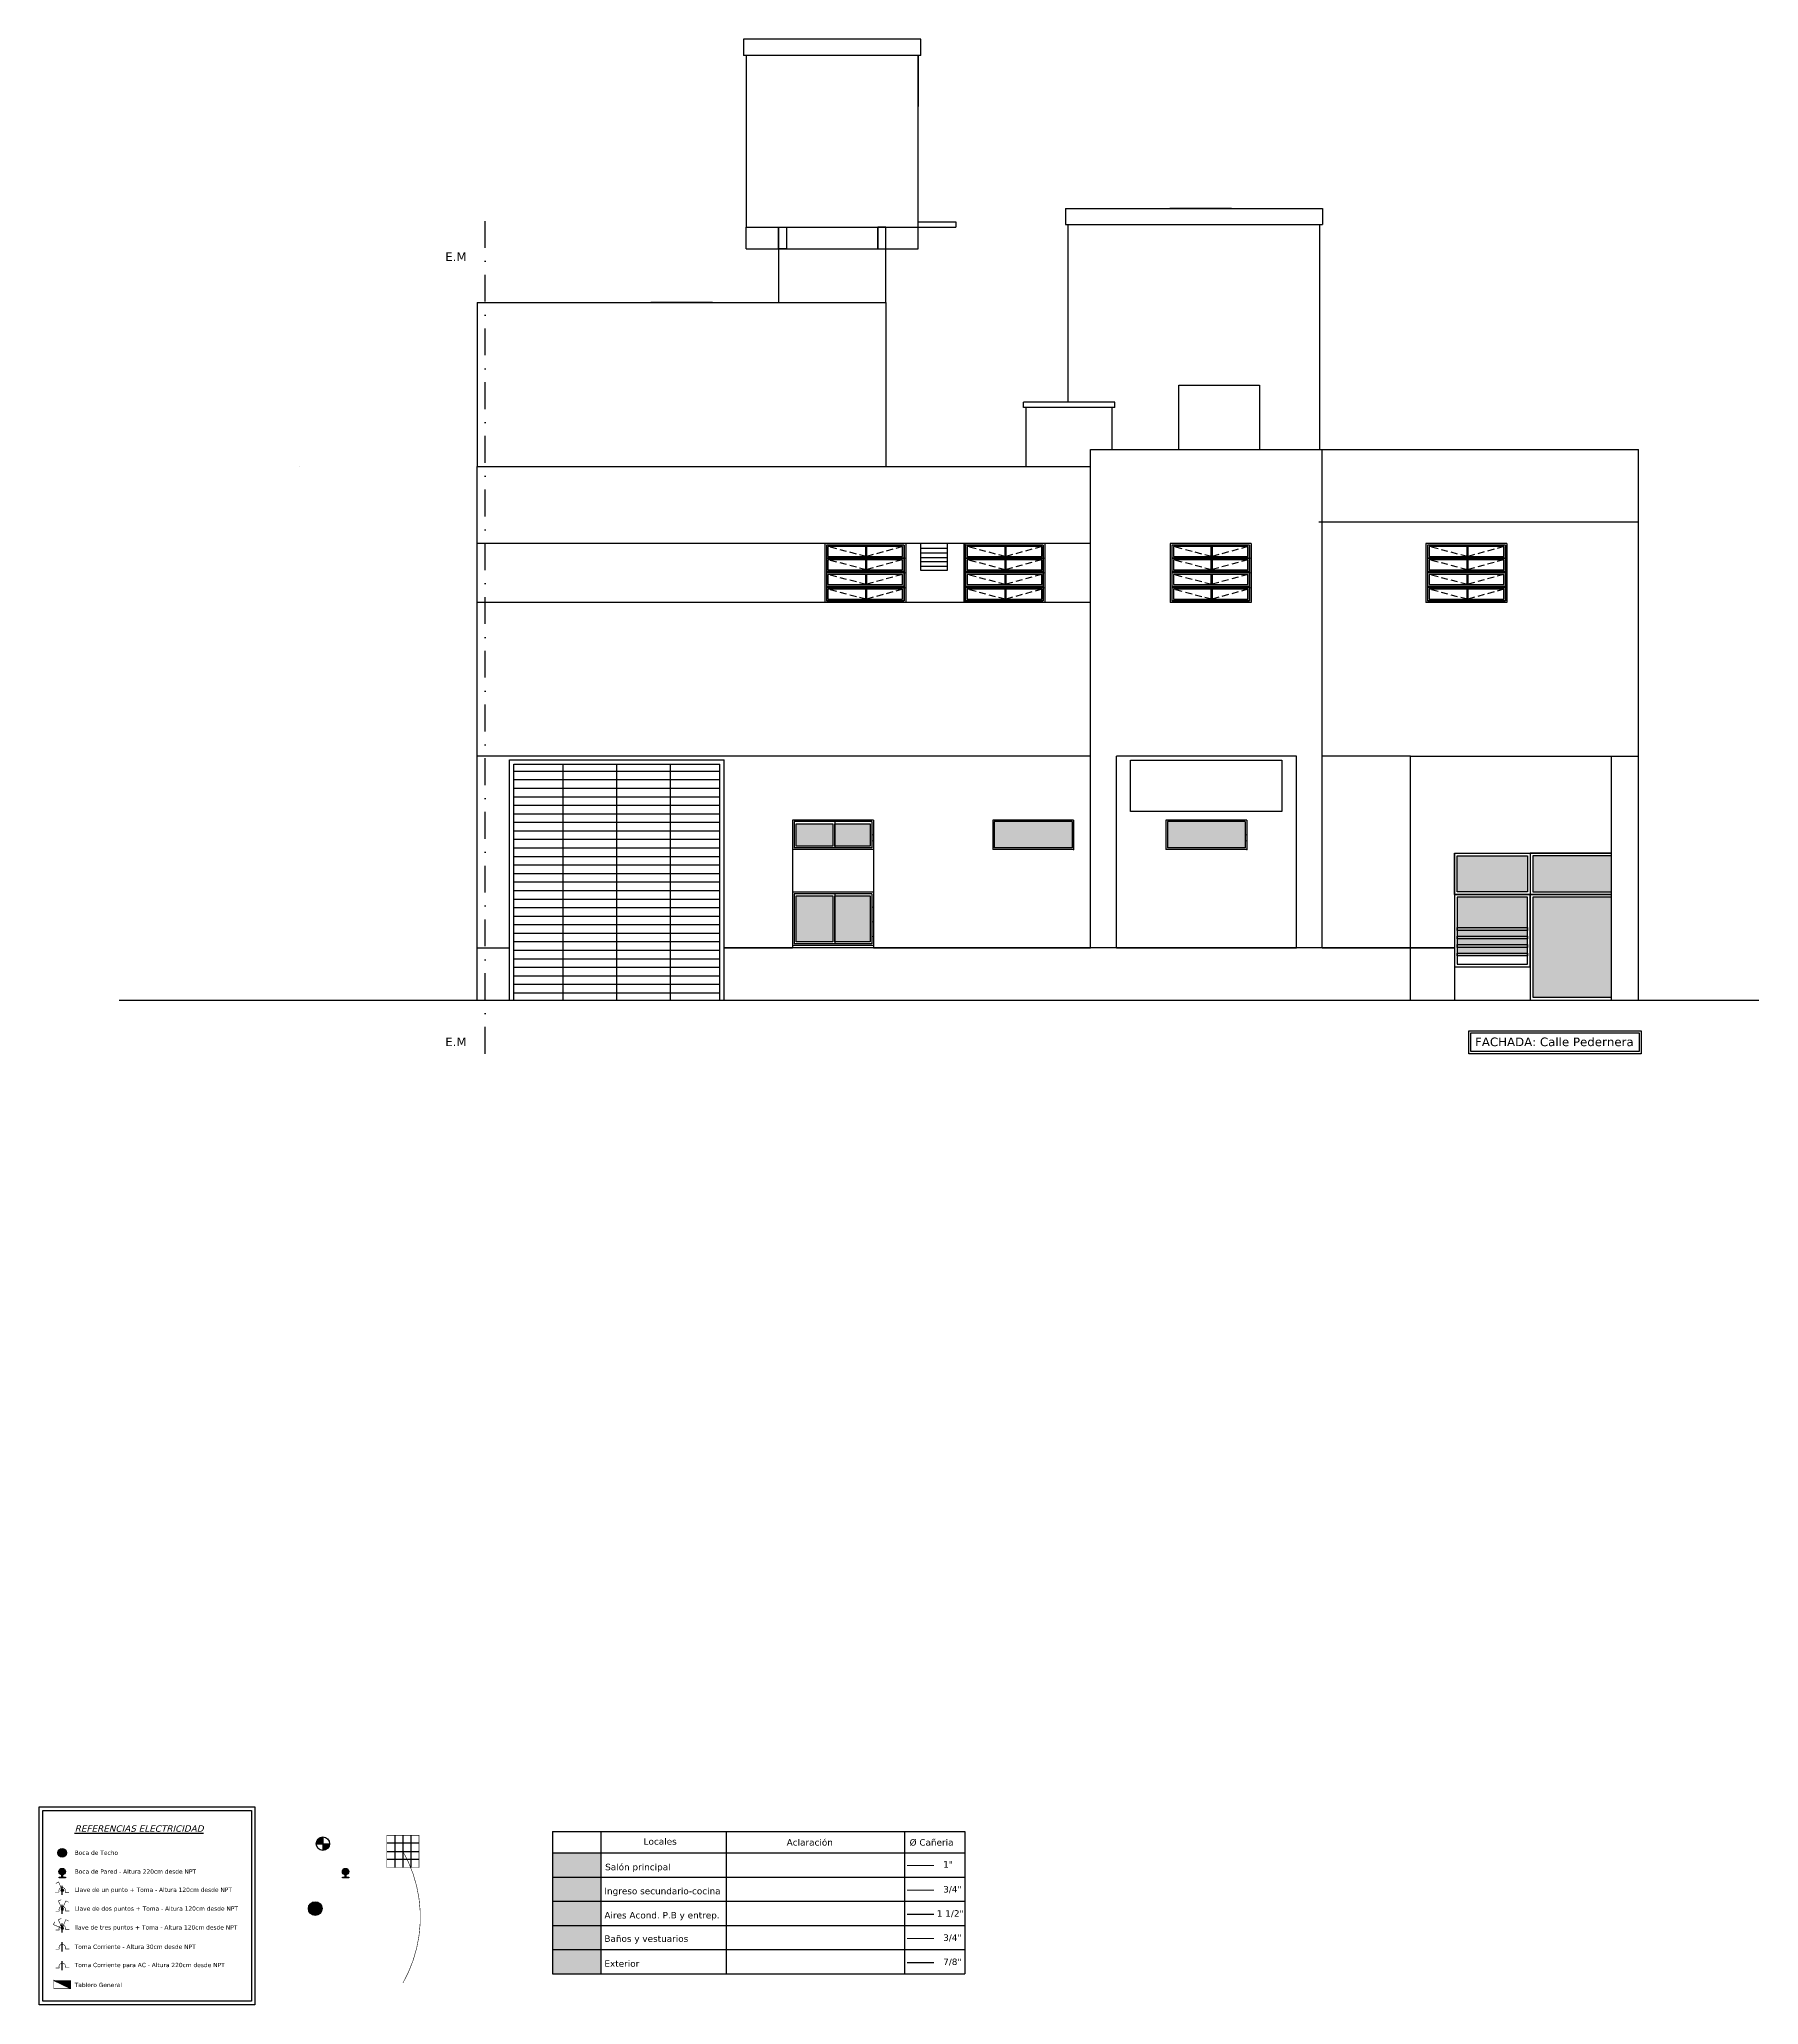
# Model space of a CAD drawing. Header units: millimetres. Extents: x 58411 to 366943, y -302717 to -95300.
# Drawn here: x 280351 to 312362, y -302717 to -266131 of the extents above; entities that cross this region are included whole.
import ezdxf

# ---------------------------------------------------------------- set-up
doc = ezdxf.new("R2010")
doc.units = ezdxf.units.MM
doc.header["$LTSCALE"] = 1000
doc.linetypes.add('DASHDOT', pattern=[1, 0.5, -0.25, 0, -0.25])
doc.linetypes.add('HIDDEN', pattern=[0.375, 0.25, -0.125])
for name, color, linetype in [('A-ABER', 7, 'Continuous'), ('a-Columnas', 12, 'Continuous'), ('A-Cotas 50 Elec', 12, 'Continuous'), ('A-electrc. circ.3', 14, 'Continuous'), ('A-electric. circ.1', 214, 'Continuous'), ('A-electric. circ.4', 236, 'Continuous'), ('A-electric. circ.5', 230, 'Continuous'), ('A-Electricidad', 1, 'Continuous'), ('A-MURHATCH NUEVOS', 24, 'Continuous'), ('A-Muros', 3, 'Continuous'), ('A-Murvis', 1, 'Continuous'), ('A-vista', 1, 'Continuous'), ('I-Electricidad', 2, 'Continuous'), ('I-Electricidad Nave', 2, 'Continuous'), ('TXT-100', 191, 'Continuous'), ('TXT-ABER 100', 1, 'Continuous'), ('TXT-LOCAL 100', 191, 'Continuous')]:
    doc.layers.add(name, color=color, linetype=linetype)
doc.styles.add('A-100', font='verdana.ttf', dxfattribs={"height": 175})
doc.styles.add('A-Verdana', font='verdana.ttf')
doc.linetypes.add('FENCELINE1', pattern='A,6.35,-2.54,[133,ltypeshp.shx,S=2.54,R=0,X=-2.54,Y=0],-2.54,25.4', length=36.83)
picture_1 = doc.add_image_def('image1.jpg', size_in_pixel=(697, 236))

# ---------------------------------------------------------------- blocks, each defined once
blk = doc.blocks.new('boca-techo')
at = {"ltscale": 1000}
blk.add_hatch(color=256, dxfattribs=at).paths.add_polyline_path([(589245, 509576, 1), (589406, 509576, 1)])
at = {"color": 7}
blk.add_circle((589326, 509576), 80.4, dxfattribs=at)
blk = doc.blocks.new('boca-pared')
at = {"ltscale": 1000}
blk.add_hatch(color=256, dxfattribs=at).paths.add_polyline_path([(582739, 511189, 1), (582619, 511189, 1)])
blk.add_hatch(color=256).paths.add_polyline_path([(582739, 511083), (582685, 511083), (582685, 511129), (582673, 511129), (582673, 511083), (582619, 511083), (582619, 511074), (582739, 511074)])
at = {"color": 7}
blk.add_lwpolyline([(582685, 511083), (582739, 511083), (582739, 511074), (582619, 511074), (582619, 511083), (582673, 511083), (582673, 511129), (582685, 511129), (582685, 511083)], dxfattribs=at)
blk.add_circle((582679, 511189), 60.3, dxfattribs=at)
blk = doc.blocks.new('Toma + llave simple')
h = blk.add_hatch(color=256)
edge = h.paths.add_edge_path()
edge.add_arc((77, 0), 21.1, 0, 360)
at = {"ltscale": 1000}
blk.add_line((-8, 0), (161, 0), dxfattribs=at)
at = {"const_width": 10}
blk.add_lwpolyline([(41, -124), (41, -54, 1.555367), (44, 58), (44, 132)], format="xyb", dxfattribs=at)
blk.add_lwpolyline([(71, -3), (232, 67), (206, 119)], dxfattribs=at)
blk.add_circle((77, 0), 21.1)
blk = doc.blocks.new('Toma + llave doble')
h = blk.add_hatch(color=256)
edge = h.paths.add_edge_path()
edge.add_arc((77, 0), 21.1, 0, 360)
at = {"ltscale": 1000}
blk.add_line((-8, 0), (161, 0), dxfattribs=at)
at = {"const_width": 10}
blk.add_lwpolyline([(41, -124), (41, -54, 1.555367), (44, 58), (44, 132)], format="xyb", dxfattribs=at)
for points in [[(77, 0), (232, 67), (206, 119)], [(77, 0), (232, -73), (252, -19)]]:
    blk.add_lwpolyline(points, dxfattribs=at)
blk.add_circle((77, 0), 21.1)
blk = doc.blocks.new('Toma + llave triple')
h = blk.add_hatch(color=256)
edge = h.paths.add_edge_path()
edge.add_arc((77, 0), 21.1, 0, 360)
at = {"ltscale": 1000}
blk.add_line((-8, 0), (161, 0), dxfattribs=at)
at = {"const_width": 10}
blk.add_lwpolyline([(41, -124), (41, -54, 1.555367), (44, 58), (44, 132)], format="xyb", dxfattribs=at)
for points in [[(71, -3), (232, 67), (206, 119)], [(71, -3), (232, -73), (252, -19)], [(71, -3), (140, -165), (192, -139)]]:
    blk.add_lwpolyline(points, dxfattribs=at)
blk.add_circle((77, 0), 21.1)
blk = doc.blocks.new('toma')
at = {"ltscale": 1000}
blk.add_line((0, 0), (169, 0), dxfattribs=at)
at = {"const_width": 10}
blk.add_lwpolyline([(41, -124), (41, -54, 1.555367), (44, 58), (44, 132)], format="xyb", dxfattribs=at)
blk = doc.blocks.new('Atr. ilum')
at = {"color": 28}
for p, q in [((-320814, 16177), (-321414, 16177)), ((-321264, 16327), (-321264, 15727)), ((-321114, 16327), (-321114, 15727)), ((-320964, 16327), (-320964, 15727)), ((-321414, 16027), (-320814, 16027)), ((-320814, 15877), (-321414, 15877))]:
    blk.add_line(p, q, dxfattribs=at)
at = {"const_width": 10}
blk.add_lwpolyline([(-321414, 15727), (-320814, 15727), (-320814, 16327), (-321414, 16327)], close=True, dxfattribs=at)
blk = doc.blocks.new('equipo 400')
at = {"linetype": 'ByBlock'}
h = blk.add_hatch(color=200, dxfattribs=at)
h.paths.add_polyline_path([(592713, 500137), (593213, 500137), (593213, 500637, 0.4142136)])
h.paths.add_polyline_path([(593213, 500137), (593213, 499637, 0.4142136), (593713, 500137)])
for points in [[(593213, 500637), (593213, 499637)], [(592713, 500137), (593713, 500137)]]:
    blk.add_lwpolyline(points, dxfattribs=at)
blk.add_circle((593213, 500137), 500, dxfattribs=at)

msp = doc.modelspace()

# ---------------------------------------------------------------- hatches: boundary and pattern name
at = {"layer": 'A-ABER', "ltscale": 1000}
h = msp.add_hatch(color=253, dxfattribs=at)
h.set_gradient(color1=(186, 227, 225), tint=0.79, name='SPHERICAL')
h.paths.add_polyline_path([(294440.274, -281149.627), (295127.082, -281149.627), (295127.082, -280732.794), (294440.274, -280732.794)])
h.paths.add_polyline_path([(295160.994, -281149.627), (295816.481, -281149.627), (295816.481, -280732.794), (295160.994, -280732.794)])
h = msp.add_hatch(color=253, dxfattribs=at)
h.set_gradient(color1=(186, 227, 225), tint=0.79, name='SPHERICAL')
h.paths.add_polyline_path([(299577.495, -280694.595), (298130.176, -280694.595), (298130.176, -281184.595), (299577.495, -281184.595)])
h = msp.add_hatch(color=253, dxfattribs=at)
h.set_gradient(color1=(186, 227, 225), tint=0.79, name='SPHERICAL')
h.paths.add_polyline_path([(302802.066, -280694.595), (301354.746, -280694.595), (301354.746, -281184.595), (302802.066, -281184.595)])
h = msp.add_hatch(color=253, dxfattribs=at)
h.set_gradient(color1=(186, 227, 225), tint=0.79, name='SPHERICAL')
h.paths.add_polyline_path([(306745.684, -281329.95), (306745.684, -281999.95), (308055.684, -281999.95), (308055.684, -281329.95)])
h = msp.add_hatch(color=253, dxfattribs=at)
h.set_gradient(color1=(186, 227, 225), tint=0.79, name='SPHERICAL')
h.paths.add_polyline_path([(309622.325, -281999.95), (309622.325, -281329.95), (308155.684, -281329.95), (308155.684, -281999.95)])
h = msp.add_hatch(color=253, dxfattribs=at)
h.set_gradient(color1=(186, 227, 225), tint=0.79, name='SPHERICAL')
h.paths.add_polyline_path([(294440.274, -282934.627), (295127.082, -282934.627), (295127.082, -282077.794), (294440.274, -282077.794)])
h.paths.add_polyline_path([(295160.994, -282934.627), (295816.481, -282934.627), (295816.481, -282077.794), (295160.994, -282077.794)])
h = msp.add_hatch(color=253, dxfattribs=at)
h.set_gradient(color1=(186, 227, 225), tint=0.79, name='SPHERICAL')
h.paths.add_polyline_path([(308055.684, -282099.95), (306745.684, -282099.95), (306745.684, -283139.957), (308055.684, -283139.957)])
h = msp.add_hatch(color=253, dxfattribs=at)
h.set_gradient(color1=(186, 227, 225), tint=0.79, name='SPHERICAL')
h.paths.add_polyline_path([(306745.684, -282099.95), (306745.684, -282667.472), (308055.684, -282667.472), (308055.684, -282099.95)])
h = msp.add_hatch(color=253, dxfattribs=at)
h.set_gradient(color1=(186, 227, 225), tint=0.79, name='SPHERICAL')
h.paths.add_polyline_path([(308155.684, -283964.595), (309622.325, -283964.595), (309622.325, -282099.95), (308155.684, -282099.95)])
h = msp.add_hatch(color=253, dxfattribs=at)
h.set_gradient(color1=(186, 227, 225), tint=0.79, name='SPHERICAL')
h.paths.add_polyline_path([(306745.684, -282719.971), (306745.684, -282824.967), (308055.684, -282824.967), (308055.684, -282719.971)])
h = msp.add_hatch(color=253, dxfattribs=at)
h.set_gradient(color1=(186, 227, 225), tint=0.79, name='SPHERICAL')
h.paths.add_polyline_path([(306745.684, -282877.466), (306745.684, -282982.462), (308055.684, -282982.462), (308055.684, -282877.466)])
h = msp.add_hatch(color=253, dxfattribs=at)
h.set_gradient(color1=(186, 227, 225), tint=0.79, name='SPHERICAL')
h.paths.add_polyline_path([(308055.684, -283139.957), (308055.684, -283034.96), (306745.684, -283034.96), (306745.684, -283139.957)])
at = {"layer": 'a-Columnas', "ltscale": 500}
h = msp.add_hatch(color=256, dxfattribs=at)
h.set_gradient(color1=(204, 51, 0), color2=(204, 51, 0), one_color=1, tint=0.4)
h.paths.add_polyline_path([(306745.684, -282667.472), (308055.684, -282667.472), (308055.684, -282719.971), (306745.684, -282719.971)])
h = msp.add_hatch(color=256, dxfattribs=at)
h.set_gradient(color1=(204, 51, 0), color2=(204, 51, 0), one_color=1, tint=0.4)
h.paths.add_polyline_path([(306745.684, -282824.967), (308055.684, -282824.967), (308055.684, -282877.466), (306745.684, -282877.466)])
h = msp.add_hatch(color=256, dxfattribs=at)
h.set_gradient(color1=(204, 51, 0), color2=(204, 51, 0), one_color=1, tint=0.4)
h.paths.add_polyline_path([(306745.684, -282982.462), (308055.684, -282982.462), (308055.684, -283034.96), (306745.684, -283034.96)])
h = msp.add_hatch(color=256, dxfattribs=at)
h.set_gradient(color1=(204, 51, 0), color2=(204, 51, 0), one_color=1, tint=0.4)
h.paths.add_polyline_path([(306745.684, -283139.957), (308055.684, -283139.957), (308055.684, -283192.455), (306745.684, -283192.455)])
at = {"layer": 'A-electrc. circ.3'}
msp.add_hatch(color=256, dxfattribs=at).paths.add_polyline_path([(289906.902, -299891.783), (289906.909, -300341.783), (290806.909, -300341.768), (290806.902, -299891.768)])
at = {"layer": 'A-electric. circ.1'}
msp.add_hatch(color=256, dxfattribs=at).paths.add_polyline_path([(290806.917, -300791.768), (290806.909, -300341.768), (289906.909, -300341.783), (289906.917, -300791.783)])
at = {"layer": 'A-electric. circ.4'}
msp.add_hatch(color=256, dxfattribs=at).paths.add_polyline_path([(290806.932, -301691.768), (290806.924, -301241.768), (289906.924, -301241.783), (289906.932, -301691.783)])
at = {"layer": 'A-electric. circ.5'}
for color, points in [(256, [(290806.924, -301241.768), (290806.917, -300791.768), (289906.917, -300791.783), (289906.924, -301241.783)]), (32, [(290806.939, -302141.768), (290806.932, -301691.768), (289906.932, -301691.783), (289906.939, -302141.783)])]:
    msp.add_hatch(color=color, dxfattribs=at).paths.add_polyline_path(points)
at = {"layer": 'A-Electricidad'}
for points in [[(286113.558, -300346.382), (286058.919, -300346.382), (286058.919, -300300.2), (286047.662, -300300.2), (286047.662, -300346.382), (285992.826, -300346.382), (285992.826, -300354.741), (286113.558, -300354.741)], [(286113.578, -300239.912, 1), (285993.003, -300239.912, 1)], [(285614.881, -300928.156, 1), (285359.612, -300928.156, 1)]]:
    msp.add_hatch(color=133, dxfattribs=at).paths.add_polyline_path(points)
at = {"layer": 'A-MURHATCH NUEVOS', "linetype": 'Continuous', "ltscale": 0.5}
h = msp.add_hatch(dxfattribs=at)
h.set_pattern_fill('LINE', color=24, scale=50)
h.set_pattern_definition([(0, (383.62, -10513.57), (0, 158.75), [])])
h.paths.add_polyline_path([(290103.288, -279624.595), (289183.288, -279624.595), (289183.288, -284014.595), (290103.288, -284014.595)])
h.paths.add_polyline_path([(291103.288, -279624.595), (290103.288, -279624.595), (290103.288, -284014.595), (291103.288, -284014.595)])
h.paths.add_polyline_path([(292103.288, -279624.595), (291103.288, -279624.595), (291103.288, -284014.595), (292103.288, -284014.595)])
h.paths.add_polyline_path([(293023.288, -279624.595), (292103.288, -279624.595), (292103.288, -284014.595), (293023.288, -284014.595)])
at = {"layer": 'I-Electricidad'}
msp.add_hatch(color=256, dxfattribs=at).paths.add_polyline_path([(280934.287, -302267.591), (280621.787, -302267.591), (280934.287, -302417.591)])

# ---------------------------------------------------------------- linework, layer by layer
at = {"linetype": 'DASHDOT'}
msp.add_line((288653.288, -285014.595), (288653.288, -269314.595), dxfattribs=at)
at = {"ltscale": 500}
for p, q in [((298130.176, -280694.595), (298130.176, -281184.595)), ((299577.495, -280694.595), (298130.176, -280694.595)), ((299577.495, -280694.595), (299577.495, -281184.595)), ((301354.746, -280694.595), (301354.746, -281184.595)), ((302802.066, -280694.595), (301354.746, -280694.595)), ((302802.066, -280694.595), (302802.066, -281184.595)), ((299577.495, -281184.595), (298130.176, -281184.595)), ((302802.066, -281184.595), (301354.746, -281184.595))]:
    msp.add_line(p, q, dxfattribs=at)
for points in [[(294440.274, -280732.794), (295127.082, -280732.794), (295127.082, -281149.627), (294440.274, -281149.627)], [(295160.994, -280732.794), (295816.481, -280732.794), (295816.481, -281149.627), (295160.994, -281149.627)], [(308055.684, -281999.95), (306745.684, -281999.95), (306745.684, -281329.95), (308055.684, -281329.95)], [(294440.274, -282077.794), (295127.082, -282077.794), (295127.082, -282934.627), (294440.274, -282934.627)], [(295160.994, -282077.794), (295816.481, -282077.794), (295816.481, -282934.627), (295160.994, -282934.627)], [(308055.684, -282099.95), (306745.684, -282099.95), (306745.684, -283349.95), (308055.684, -283349.95)]]:
    msp.add_lwpolyline(points, close=True, dxfattribs=at)
for points in [[(309622.325, -281329.95), (308155.684, -281329.95), (308155.684, -281999.95), (309622.325, -281999.95)], [(309622.325, -282099.95), (308155.684, -282099.95), (308155.684, -283964.595), (309622.325, -283964.595)]]:
    msp.add_lwpolyline(points, dxfattribs=at)
at = {"layer": 'a-Columnas', "ltscale": 500}
for points in [[(305879.684, -279475.718), (304233.451, -279475.718)], [(295843.288, -280664.595), (294376.297, -280664.595)], [(299567.167, -280664.595), (298100.176, -280664.595)], [(302791.737, -280664.595), (301324.746, -280664.595)], [(295843.288, -282009.595), (294376.297, -282009.595)], [(306695.684, -283044.595), (293103.288, -283044.595)]]:
    msp.add_lwpolyline(points, dxfattribs=at)
for points in [[(306745.684, -282667.472), (308055.684, -282667.472), (308055.684, -282719.971), (306745.684, -282719.971)], [(306745.684, -282824.967), (308055.684, -282824.967), (308055.684, -282877.466), (306745.684, -282877.466)], [(306745.684, -282982.462), (308055.684, -282982.462), (308055.684, -283034.96), (306745.684, -283034.96)], [(306745.684, -283139.957), (308055.684, -283139.957), (308055.684, -283192.455), (306745.684, -283192.455)]]:
    msp.add_lwpolyline(points, close=True, dxfattribs=at)
at = {"layer": 'A-electrc. circ.3', "const_width": 20}
msp.add_lwpolyline([(296508.061, -300126.174), (297010.155, -300126.166)], dxfattribs=at)
at = {"layer": 'A-electric. circ.1', "const_width": 20}
msp.add_lwpolyline([(296508.068, -300585.623), (297010.163, -300585.615)], dxfattribs=at)
at = {"layer": 'A-electric. circ.4', "const_width": 20}
msp.add_lwpolyline([(296508.084, -301485.623), (297010.178, -301485.615)], dxfattribs=at)
at = {"layer": 'A-electric. circ.5', "const_width": 20}
msp.add_lwpolyline([(296508.076, -301035.623), (297010.17, -301035.615)], dxfattribs=at)
at = {"layer": 'A-electric. circ.5', "color": 32, "const_width": 30}
msp.add_lwpolyline([(296508.091, -301935.623), (297010.185, -301935.615)], dxfattribs=at)
at = {"layer": 'A-Electricidad', "color": 2}
for p, q in [((289906.895, -299491.783), (297581.182, -299491.654)), ((289906.895, -299491.783), (289906.939, -302141.783)), ((290806.895, -299491.768), (290806.939, -302141.768)), ((293137.671, -299491.729), (293137.715, -302141.729)), ((296458.257, -299491.673), (296458.301, -302141.673)), ((297581.182, -299491.654), (297581.226, -302141.654)), ((289906.902, -299891.783), (297581.189, -299891.654)), ((289906.909, -300341.783), (297581.196, -300341.654)), ((289906.917, -300791.783), (297581.204, -300791.654)), ((289906.924, -301241.783), (297581.211, -301241.654)), ((289906.932, -301691.783), (297581.219, -301691.654)), ((289906.939, -302141.783), (297581.226, -302141.654))]:
    msp.add_line(p, q, dxfattribs=at)
at = {"layer": 'A-Electricidad'}
msp.add_lwpolyline([(286058.919, -300346.382), (286113.558, -300346.382), (286113.558, -300354.741), (285992.826, -300354.741), (285992.826, -300346.382), (286047.662, -300346.382), (286047.662, -300300.2), (286058.919, -300300.2), (286058.919, -300346.382)], dxfattribs=at)
for centre, radius in [((286053.291, -300239.912), 60.288), ((285487.246, -300928.156), 127.634)]:
    msp.add_circle(centre, radius, dxfattribs=at)
at = {"layer": 'A-MURHATCH NUEVOS', "color": 24, "linetype": 'Continuous', "ltscale": 0.5}
for p, q in [((296763.288, -266130.735), (293463.288, -266130.735)), ((293463.288, -266130.735), (293463.288, -266430.735)), ((295686.209, -266130.735), (294540.367, -266130.735)), ((296763.288, -266430.735), (296763.288, -266130.735)), ((296763.288, -266430.735), (293463.288, -266430.735)), ((293513.288, -266430.735), (293513.288, -269630.735)), ((296713.288, -266430.735), (296713.288, -267380.735)), ((296713.288, -269430.735), (296713.288, -266430.735)), ((293513.288, -269630.735), (296713.288, -269630.735)), ((293513.288, -270030.735), (293513.288, -269630.735)), ((294113.288, -269630.735), (294113.288, -271030.735)), ((294263.288, -269630.735), (294263.288, -270030.735)), ((295963.288, -270030.735), (295963.288, -269630.735)), ((296113.288, -271030.735), (296113.288, -269630.735)), ((296713.288, -269630.735), (296713.288, -269430.735)), ((296713.288, -269530.735), (297413.288, -269530.735)), ((296713.288, -269630.735), (297413.288, -269630.735)), ((296713.288, -270030.735), (296713.288, -269630.735)), ((297413.288, -269530.735), (297413.288, -269630.735)), ((299453.288, -269280.735), (304242.325, -269280.735)), ((299453.288, -269280.735), (299453.288, -269580.735)), ((299453.288, -269580.735), (304242.325, -269580.735)), ((299503.288, -272883.673), (299503.288, -269580.735)), ((302544.762, -269280.735), (301398.92, -269280.735)), ((304192.325, -273764.595), (304192.325, -269580.735)), ((304242.325, -269280.735), (304242.325, -269580.735)), ((293513.288, -270030.735), (296713.288, -270030.735)), ((288503.288, -271030.735), (296113.288, -271030.735)), ((288503.288, -271030.735), (288503.288, -274080.735)), ((292881.209, -271030.735), (291735.367, -271030.735)), ((296113.288, -271030.735), (296113.288, -274080.735))]:
    msp.add_line(p, q, dxfattribs=at)
at = {"layer": 'A-MURHATCH NUEVOS', "color": 24, "linetype": 'HIDDEN', "ltscale": 0.5}
for p, q in [((295743.468, -275759.595), (295033.649, -275574.595)), ((295743.468, -276004.595), (295033.649, -275819.595)), ((296420.968, -275574.595), (295743.468, -275759.595)), ((296420.968, -275819.595), (295743.468, -276004.595)), ((298335.788, -275759.595), (297625.968, -275574.595)), ((298335.788, -276004.595), (297625.968, -275819.595)), ((299013.288, -275574.595), (298335.788, -275759.595)), ((299013.288, -275819.595), (298335.788, -276004.595)), ((302174.187, -275759.595), (301464.367, -275574.595)), ((302174.187, -276004.595), (301464.367, -275819.595)), ((302851.687, -275574.595), (302174.187, -275759.595)), ((302851.687, -275819.595), (302174.187, -276004.595)), ((306937.567, -275759.595), (306227.747, -275574.595)), ((306937.567, -276004.595), (306227.747, -275819.595)), ((307615.067, -275574.595), (306937.567, -275759.595)), ((307615.067, -275819.595), (306937.567, -276004.595)), ((295743.468, -276279.595), (295033.649, -276094.595)), ((296420.968, -276094.595), (295743.468, -276279.595)), ((298335.788, -276279.595), (297625.968, -276094.595)), ((299013.288, -276094.595), (298335.788, -276279.595)), ((302174.187, -276279.595), (301464.367, -276094.595)), ((302851.687, -276094.595), (302174.187, -276279.595)), ((306937.567, -276279.595), (306227.747, -276094.595)), ((307615.067, -276094.595), (306937.567, -276279.595)), ((295743.468, -276554.595), (295033.649, -276369.595)), ((296420.968, -276369.595), (295743.468, -276554.595)), ((298335.788, -276554.595), (297625.968, -276369.595)), ((299013.288, -276369.595), (298335.788, -276554.595)), ((302174.187, -276554.595), (301464.367, -276369.595)), ((302851.687, -276369.595), (302174.187, -276554.595)), ((306937.567, -276554.595), (306227.747, -276369.595)), ((307615.067, -276369.595), (306937.567, -276554.595))]:
    msp.add_line(p, q, dxfattribs=at)
at = {"layer": 'A-MURHATCH NUEVOS', "color": 24, "linetype": 'Continuous', "ltscale": 0.5}
for points in [[(294113.288, -269630.735), (294263.288, -269630.735), (294263.288, -270030.735), (294113.288, -270030.735)], [(295963.288, -270030.735), (296113.288, -270030.735), (296113.288, -269630.735), (295963.288, -269630.735)]]:
    msp.add_lwpolyline(points, close=True, dxfattribs=at)
for points in [[(296757.67, -275601.419), (297257.67, -275601.419)], [(296757.67, -275688.242), (297257.67, -275688.242)], [(296757.67, -275775.066), (297257.67, -275775.066)], [(296757.67, -275851.419), (297257.67, -275851.419)], [(296757.67, -275938.242), (297257.67, -275938.242)]]:
    msp.add_lwpolyline(points, dxfattribs=at)
at = {"layer": 'A-Muros'}
for p, q in [((299922.814, -273764.595), (310122.325, -273764.595)), ((310122.325, -279475.718), (310122.325, -273764.595)), ((288503.288, -284014.595), (288503.288, -274080.735)), ((305879.684, -284014.595), (305879.684, -279475.718)), ((281838.21, -284014.595), (312361.717, -284014.595))]:
    msp.add_line(p, q, dxfattribs=at)
for points in [[(299922.814, -274080.735), (299922.814, -273764.595)], [(288503.288, -274080.735), (299922.814, -274080.735)], [(305879.684, -279475.718), (310122.325, -279475.718)], [(309622.325, -284014.595), (309622.325, -279475.718)], [(310122.325, -284014.595), (310122.325, -279475.718)]]:
    msp.add_lwpolyline(points, dxfattribs=at)
msp.add_lwpolyline([(285193.064, -274080.735), (285193.064, -274080.735)], close=True, dxfattribs=at)
at = {"layer": 'A-Murvis'}
for p, q in [((304233.451, -283044.595), (304233.451, -273764.595)), ((299922.814, -283044.595), (299922.814, -274080.735)), ((294973.649, -275514.595), (294973.649, -276614.595)), ((296480.968, -275514.595), (294973.649, -275514.595)), ((294973.649, -275514.595), (294973.649, -276614.595)), ((296480.968, -275514.595), (294973.649, -275514.595)), ((294973.649, -275514.595), (294973.649, -276614.595)), ((296480.968, -275514.595), (294973.649, -275514.595)), ((294973.649, -275514.595), (294973.649, -276614.595)), ((296480.968, -275514.595), (294973.649, -275514.595)), ((294973.649, -275514.595), (294973.649, -276614.595)), ((296480.968, -275514.595), (294973.649, -275514.595)), ((294973.649, -275514.595), (294973.649, -276614.595)), ((296480.968, -275514.595), (294973.649, -275514.595)), ((294973.649, -275514.595), (294973.649, -276614.595)), ((296480.968, -275514.595), (294973.649, -275514.595)), ((294973.649, -275514.595), (294973.649, -276614.595)), ((296480.968, -275514.595), (294973.649, -275514.595)), ((296480.968, -275514.595), (296480.968, -276614.595)), ((296480.968, -275514.595), (296480.968, -276614.595)), ((296480.968, -275514.595), (296480.968, -276614.595)), ((296480.968, -275514.595), (296480.968, -276614.595)), ((296480.968, -275514.595), (296480.968, -276614.595)), ((296480.968, -275514.595), (296480.968, -276614.595)), ((296480.968, -275514.595), (296480.968, -276614.595)), ((296480.968, -275514.595), (296480.968, -276614.595)), ((297565.968, -275514.595), (297565.968, -276614.595)), ((299073.288, -275514.595), (297565.968, -275514.595)), ((297565.968, -275514.595), (297565.968, -276614.595)), ((299073.288, -275514.595), (297565.968, -275514.595)), ((297565.968, -275514.595), (297565.968, -276614.595)), ((299073.288, -275514.595), (297565.968, -275514.595)), ((297565.968, -275514.595), (297565.968, -276614.595)), ((299073.288, -275514.595), (297565.968, -275514.595)), ((297565.968, -275514.595), (297565.968, -276614.595)), ((299073.288, -275514.595), (297565.968, -275514.595)), ((297565.968, -275514.595), (297565.968, -276614.595)), ((299073.288, -275514.595), (297565.968, -275514.595)), ((297580.968, -275514.595), (297580.968, -276614.595)), ((299073.288, -275514.595), (297580.968, -275514.595)), ((297580.968, -275514.595), (297580.968, -276614.595)), ((299073.288, -275514.595), (297580.968, -275514.595)), ((299073.288, -275514.595), (299073.288, -276614.595)), ((299073.288, -275514.595), (299073.288, -276614.595)), ((299073.288, -275514.595), (299073.288, -276614.595)), ((299073.288, -275514.595), (299073.288, -276614.595)), ((299073.288, -275514.595), (299073.288, -276614.595)), ((299073.288, -275514.595), (299073.288, -276614.595)), ((299073.288, -275514.595), (299073.288, -276614.595)), ((299073.288, -275514.595), (299073.288, -276614.595)), ((301404.367, -275514.595), (301404.367, -276614.595)), ((302911.687, -275514.595), (301404.367, -275514.595)), ((301404.367, -275514.595), (301404.367, -276614.595)), ((302911.687, -275514.595), (301404.367, -275514.595)), ((301404.367, -275514.595), (301404.367, -276614.595)), ((302911.687, -275514.595), (301404.367, -275514.595)), ((301404.367, -275514.595), (301404.367, -276614.595)), ((302911.687, -275514.595), (301404.367, -275514.595)), ((301404.367, -275514.595), (301404.367, -276614.595)), ((302911.687, -275514.595), (301404.367, -275514.595)), ((301404.367, -275514.595), (301404.367, -276614.595)), ((302911.687, -275514.595), (301404.367, -275514.595)), ((301404.367, -275514.595), (301404.367, -276614.595)), ((302911.687, -275514.595), (301404.367, -275514.595)), ((301404.367, -275514.595), (301404.367, -276614.595)), ((302911.687, -275514.595), (301404.367, -275514.595)), ((302911.687, -275514.595), (302911.687, -276614.595)), ((302911.687, -275514.595), (302911.687, -276614.595)), ((302911.687, -275514.595), (302911.687, -276614.595)), ((302911.687, -275514.595), (302911.687, -276614.595)), ((302911.687, -275514.595), (302911.687, -276614.595)), ((302911.687, -275514.595), (302911.687, -276614.595)), ((302911.687, -275514.595), (302911.687, -276614.595)), ((302911.687, -275514.595), (302911.687, -276614.595)), ((306167.747, -275514.595), (306167.747, -276614.595)), ((307675.067, -275514.595), (306167.747, -275514.595)), ((306167.747, -275514.595), (306167.747, -276614.595)), ((307675.067, -275514.595), (306167.747, -275514.595)), ((306167.747, -275514.595), (306167.747, -276614.595)), ((307675.067, -275514.595), (306167.747, -275514.595)), ((306167.747, -275514.595), (306167.747, -276614.595)), ((307675.067, -275514.595), (306167.747, -275514.595)), ((306167.747, -275514.595), (306167.747, -276614.595)), ((307675.067, -275514.595), (306167.747, -275514.595)), ((306167.747, -275514.595), (306167.747, -276614.595)), ((307675.067, -275514.595), (306167.747, -275514.595)), ((307675.067, -275514.595), (307675.067, -276614.595)), ((307675.067, -275514.595), (307675.067, -276614.595)), ((307675.067, -275514.595), (307675.067, -276614.595)), ((307675.067, -275514.595), (307675.067, -276614.595)), ((307675.067, -275514.595), (307675.067, -276614.595)), ((307675.067, -275514.595), (307675.067, -276614.595)), ((296480.968, -276614.595), (294973.649, -276614.595)), ((296480.968, -276614.595), (294973.649, -276614.595)), ((296480.968, -276614.595), (294973.649, -276614.595)), ((296480.968, -276614.595), (294973.649, -276614.595)), ((296480.968, -276614.595), (294973.649, -276614.595)), ((296480.968, -276614.595), (294973.649, -276614.595)), ((296480.968, -276614.595), (294973.649, -276614.595)), ((296480.968, -276614.595), (294973.649, -276614.595)), ((299073.288, -276614.595), (297565.968, -276614.595)), ((299073.288, -276614.595), (297565.968, -276614.595)), ((299073.288, -276614.595), (297565.968, -276614.595)), ((299073.288, -276614.595), (297565.968, -276614.595)), ((299073.288, -276614.595), (297565.968, -276614.595)), ((299073.288, -276614.595), (297565.968, -276614.595)), ((299073.288, -276614.595), (297580.968, -276614.595)), ((299073.288, -276614.595), (297580.968, -276614.595)), ((302911.687, -276614.595), (301404.367, -276614.595)), ((302911.687, -276614.595), (301404.367, -276614.595)), ((302911.687, -276614.595), (301404.367, -276614.595)), ((302911.687, -276614.595), (301404.367, -276614.595)), ((302911.687, -276614.595), (301404.367, -276614.595)), ((302911.687, -276614.595), (301404.367, -276614.595)), ((302911.687, -276614.595), (301404.367, -276614.595)), ((302911.687, -276614.595), (301404.367, -276614.595)), ((307675.067, -276614.595), (306167.747, -276614.595)), ((307675.067, -276614.595), (306167.747, -276614.595)), ((307675.067, -276614.595), (306167.747, -276614.595)), ((307675.067, -276614.595), (306167.747, -276614.595)), ((307675.067, -276614.595), (306167.747, -276614.595)), ((307675.067, -276614.595), (306167.747, -276614.595)), ((300402.814, -283044.595), (300402.814, -279477.242)), ((303753.998, -283044.595), (303753.998, -279477.242)), ((294376.297, -280664.595), (294376.297, -281214.595)), ((295883.616, -280664.595), (294376.297, -280664.595)), ((294376.297, -280664.595), (294376.297, -281214.595)), ((295883.616, -280664.595), (294376.297, -280664.595)), ((294406.297, -280694.595), (294406.297, -281184.595)), ((295853.616, -280694.595), (294406.297, -280694.595)), ((295853.616, -280694.595), (295853.616, -281184.595)), ((295883.616, -280664.595), (295883.616, -281214.595)), ((295883.616, -280664.595), (295883.616, -281214.595)), ((298100.176, -280664.595), (298100.176, -281214.595)), ((299607.495, -280664.595), (298100.176, -280664.595)), ((298100.176, -280664.595), (298100.176, -281214.595)), ((299607.495, -280664.595), (298100.176, -280664.595)), ((299607.495, -280664.595), (299607.495, -281214.595)), ((299607.495, -280664.595), (299607.495, -281214.595)), ((301324.746, -280664.595), (301324.746, -281214.595)), ((302832.066, -280664.595), (301324.746, -280664.595)), ((301324.746, -280664.595), (301324.746, -281214.595)), ((302832.066, -280664.595), (301324.746, -280664.595)), ((302832.066, -280664.595), (302832.066, -281214.595)), ((302832.066, -280664.595), (302832.066, -281214.595)), ((295883.616, -281214.595), (294376.297, -281214.595)), ((295883.616, -281214.595), (294376.297, -281214.595)), ((295853.616, -281184.595), (294406.297, -281184.595)), ((299607.495, -281214.595), (298100.176, -281214.595)), ((299607.495, -281214.595), (298100.176, -281214.595)), ((302832.066, -281214.595), (301324.746, -281214.595)), ((302832.066, -281214.595), (301324.746, -281214.595)), ((306695.684, -281279.95), (309622.325, -281279.95)), ((306695.684, -281279.95), (306695.684, -284014.595)), ((294376.297, -282009.595), (294376.297, -282999.595)), ((295883.616, -282009.595), (294376.297, -282009.595)), ((294376.297, -282009.595), (294376.297, -282999.595)), ((295883.616, -282009.595), (294376.297, -282009.595)), ((294406.297, -282039.595), (294406.297, -282969.595)), ((295853.616, -282039.595), (294406.297, -282039.595)), ((295853.616, -282039.595), (295853.616, -282969.595)), ((295883.616, -282009.595), (295883.616, -282999.595)), ((295883.616, -282009.595), (295883.616, -282999.595)), ((306695.684, -282049.95), (309622.325, -282049.95)), ((288503.288, -283044.595), (289103.288, -283044.595)), ((293103.288, -283044.595), (294376.297, -283044.595)), ((295883.616, -282999.595), (294376.297, -282999.595)), ((295883.616, -282999.595), (294376.297, -282999.595)), ((295853.616, -282969.595), (294406.297, -282969.595)), ((295883.616, -283044.595), (299922.814, -283044.595)), ((300402.814, -283044.595), (303753.998, -283044.595)), ((304233.998, -283044.595), (305879.684, -283044.595)), ((306695.684, -283399.95), (308105.684, -283399.95)), ((306695.684, -284014.595), (309622.325, -284014.595)), ((308105.684, -284014.595), (308480.684, -284014.595))]:
    msp.add_line(p, q, dxfattribs=at)
at = {"layer": 'A-Murvis', "color": 0}
for p, q in [((295003.649, -275544.595), (295003.649, -276584.595)), ((296450.968, -275544.595), (295003.649, -275544.595)), ((296450.968, -275544.595), (296450.968, -276584.595)), ((297595.968, -275544.595), (297595.968, -276584.595)), ((299043.288, -275544.595), (297595.968, -275544.595)), ((299043.288, -275544.595), (299043.288, -276584.595)), ((301434.367, -275544.595), (301434.367, -276584.595)), ((302881.687, -275544.595), (301434.367, -275544.595)), ((302881.687, -275544.595), (302881.687, -276584.595)), ((306197.747, -275544.595), (306197.747, -276584.595)), ((307645.067, -275544.595), (306197.747, -275544.595)), ((307645.067, -275544.595), (307645.067, -276584.595)), ((296450.968, -276584.595), (295003.649, -276584.595)), ((299043.288, -276584.595), (297595.968, -276584.595)), ((302881.687, -276584.595), (301434.367, -276584.595)), ((307645.067, -276584.595), (306197.747, -276584.595))]:
    msp.add_line(p, q, dxfattribs=at)
at = {"layer": 'A-Murvis'}
for points in [[(304174.963, -275116.299), (310122.325, -275116.299)], [(299922.814, -275514.595), (288503.288, -275514.595)], [(296757.67, -275514.595), (296757.67, -276014.595), (297257.67, -276014.595), (297257.67, -275514.595), (296757.67, -275514.595)], [(299922.814, -276614.595), (288503.288, -276614.595)], [(299922.814, -279477.242), (288503.288, -279477.242)], [(303753.998, -279477.242), (300402.814, -279477.242)], [(289103.288, -284014.595), (289103.288, -279544.595), (293103.288, -279544.595)], [(289183.288, -284014.595), (289183.288, -279624.595), (293023.288, -279624.595)], [(290103.288, -284014.595), (290103.288, -279624.595), (290103.288, -279624.595)], [(291103.288, -284014.595), (291103.288, -279624.595)], [(292103.288, -284014.595), (292103.288, -279624.595)], [(293023.288, -284014.595), (293023.288, -279624.595)], [(293103.288, -284014.595), (293103.288, -279544.595)], [(295160.994, -280694.595), (295160.994, -281184.595)], [(294376.297, -281214.595), (294376.297, -283044.595)], [(295883.616, -281214.595), (295883.616, -283044.595)], [(295160.994, -282039.595), (295160.994, -282969.595)], [(305879.684, -283044.595), (306695.684, -283044.595)]]:
    msp.add_lwpolyline(points, dxfattribs=at)
at = {"layer": 'A-vista'}
for p, q in [((298673.288, -272983.673), (298673.288, -272883.673)), ((300373.288, -272883.673), (298673.288, -272883.673)), ((300373.288, -272983.673), (300373.288, -272883.673)), ((300373.288, -272983.673), (298673.288, -272983.673)), ((298723.288, -274080.735), (298723.288, -272983.673)), ((300323.288, -273764.595), (300323.288, -272983.673)), ((308105.684, -283399.95), (308105.684, -282049.95)), ((308105.684, -283399.95), (308105.684, -284014.595))]:
    msp.add_line(p, q, dxfattribs=at)
at = {"layer": 'A-vista', "color": 0}
for p, q in [((295733.468, -275574.595), (295733.468, -275759.595)), ((295733.468, -275819.595), (295733.468, -276004.595)), ((295753.468, -275574.595), (295753.468, -275759.595)), ((295753.468, -275819.595), (295753.468, -276004.595)), ((298325.788, -275574.595), (298325.788, -275759.595)), ((298325.788, -275819.595), (298325.788, -276004.595)), ((298345.788, -275574.595), (298345.788, -275759.595)), ((298345.788, -275819.595), (298345.788, -276004.595)), ((302164.187, -275574.595), (302164.187, -275759.595)), ((302164.187, -275819.595), (302164.187, -276004.595)), ((302184.187, -275574.595), (302184.187, -275759.595)), ((302184.187, -275819.595), (302184.187, -276004.595)), ((306927.567, -275574.595), (306927.567, -275759.595)), ((306927.567, -275819.595), (306927.567, -276004.595)), ((306947.567, -275574.595), (306947.567, -275759.595)), ((306947.567, -275819.595), (306947.567, -276004.595)), ((295733.468, -276094.595), (295733.468, -276279.595)), ((295753.468, -276094.595), (295753.468, -276279.595)), ((298325.788, -276094.595), (298325.788, -276279.595)), ((298345.788, -276094.595), (298345.788, -276279.595)), ((302164.187, -276094.595), (302164.187, -276279.595)), ((302184.187, -276094.595), (302184.187, -276279.595)), ((306927.567, -276094.595), (306927.567, -276279.595)), ((306947.567, -276094.595), (306947.567, -276279.595)), ((295733.468, -276369.595), (295733.468, -276554.595)), ((295753.468, -276369.595), (295753.468, -276554.595)), ((298325.788, -276369.595), (298325.788, -276554.595)), ((298345.788, -276369.595), (298345.788, -276554.595)), ((302164.187, -276369.595), (302164.187, -276554.595)), ((302184.187, -276369.595), (302184.187, -276554.595)), ((306927.567, -276369.595), (306927.567, -276554.595)), ((306947.567, -276369.595), (306947.567, -276554.595))]:
    msp.add_line(p, q, dxfattribs=at)
at = {"layer": 'A-vista'}
for points in [[(301566.79, -273764.595), (301566.79, -272567.533), (303066.79, -272567.533), (303066.79, -273764.595)], [(309622.325, -281279.95), (308105.684, -281279.95), (308105.684, -282049.95), (309622.325, -282049.95)], [(309622.325, -282049.95), (308105.684, -282049.95), (308105.684, -284014.595), (309622.325, -284014.595)]]:
    msp.add_lwpolyline(points, dxfattribs=at)
at = {"layer": 'A-vista', "color": 0}
for points in [[(296450.968, -275544.595), (295003.649, -275544.595), (295003.649, -275789.595), (296450.968, -275789.595)], [(296450.968, -275789.595), (295003.649, -275789.595), (295003.649, -276034.595), (296450.968, -276034.595)], [(299043.288, -275544.595), (297595.968, -275544.595), (297595.968, -275789.595), (299043.288, -275789.595)], [(299043.288, -275789.595), (297595.968, -275789.595), (297595.968, -276034.595), (299043.288, -276034.595)], [(302881.687, -275544.595), (301434.367, -275544.595), (301434.367, -275789.595), (302881.687, -275789.595)], [(302881.687, -275789.595), (301434.367, -275789.595), (301434.367, -276034.595), (302881.687, -276034.595)], [(307645.067, -275544.595), (306197.747, -275544.595), (306197.747, -275789.595), (307645.067, -275789.595)], [(307645.067, -275789.595), (306197.747, -275789.595), (306197.747, -276034.595), (307645.067, -276034.595)], [(296450.968, -276064.595), (295003.649, -276064.595), (295003.649, -276309.595), (296450.968, -276309.595)], [(299043.288, -276064.595), (297595.968, -276064.595), (297595.968, -276309.595), (299043.288, -276309.595)], [(302881.687, -276064.595), (301434.367, -276064.595), (301434.367, -276309.595), (302881.687, -276309.595)], [(307645.067, -276064.595), (306197.747, -276064.595), (306197.747, -276309.595), (307645.067, -276309.595)], [(296450.968, -276339.595), (295003.649, -276339.595), (295003.649, -276584.595), (296450.968, -276584.595)], [(299043.288, -276339.595), (297595.968, -276339.595), (297595.968, -276584.595), (299043.288, -276584.595)], [(302881.687, -276339.595), (301434.367, -276339.595), (301434.367, -276584.595), (302881.687, -276584.595)], [(307645.067, -276339.595), (306197.747, -276339.595), (306197.747, -276584.595), (307645.067, -276584.595)]]:
    msp.add_lwpolyline(points, close=True, dxfattribs=at)
at = {"layer": 'A-vista', "color": 24}
for points in [[(296420.968, -275574.595), (295033.649, -275574.595), (295033.649, -275759.595), (296420.968, -275759.595)], [(296420.968, -275819.595), (295033.649, -275819.595), (295033.649, -276004.595), (296420.968, -276004.595)], [(299013.288, -275574.595), (297625.968, -275574.595), (297625.968, -275759.595), (299013.288, -275759.595)], [(299013.288, -275819.595), (297625.968, -275819.595), (297625.968, -276004.595), (299013.288, -276004.595)], [(302851.687, -275574.595), (301464.367, -275574.595), (301464.367, -275759.595), (302851.687, -275759.595)], [(302851.687, -275819.595), (301464.367, -275819.595), (301464.367, -276004.595), (302851.687, -276004.595)], [(307615.067, -275574.595), (306227.747, -275574.595), (306227.747, -275759.595), (307615.067, -275759.595)], [(307615.067, -275819.595), (306227.747, -275819.595), (306227.747, -276004.595), (307615.067, -276004.595)], [(296420.968, -276094.595), (295033.649, -276094.595), (295033.649, -276279.595), (296420.968, -276279.595)], [(299013.288, -276094.595), (297625.968, -276094.595), (297625.968, -276279.595), (299013.288, -276279.595)], [(302851.687, -276094.595), (301464.367, -276094.595), (301464.367, -276279.595), (302851.687, -276279.595)], [(307615.067, -276094.595), (306227.747, -276094.595), (306227.747, -276279.595), (307615.067, -276279.595)], [(296420.968, -276369.595), (295033.649, -276369.595), (295033.649, -276554.595), (296420.968, -276554.595)], [(299013.288, -276369.595), (297625.968, -276369.595), (297625.968, -276554.595), (299013.288, -276554.595)], [(302851.687, -276369.595), (301464.367, -276369.595), (301464.367, -276554.595), (302851.687, -276554.595)], [(307615.067, -276369.595), (306227.747, -276369.595), (306227.747, -276554.595), (307615.067, -276554.595)]]:
    msp.add_lwpolyline(points, close=True, dxfattribs=at)
at = {"layer": 'A-vista'}
for points in [[(308105.684, -282049.95), (306695.684, -282049.95), (306695.684, -281279.95), (308105.684, -281279.95)], [(308105.684, -282049.95), (306695.684, -282049.95), (306695.684, -283399.95), (308105.684, -283399.95)]]:
    msp.add_lwpolyline(points, close=True, dxfattribs=at)
for p in [(296480.968, -275789.595), (296480.968, -275789.595), (296480.968, -275789.595), (296480.968, -275789.595), (299073.288, -275789.595), (299073.288, -275789.595), (299073.288, -275789.595), (299073.288, -275789.595), (302911.687, -275789.595), (302911.687, -275789.595), (302911.687, -275789.595), (302911.687, -275789.595), (307675.067, -275789.595), (307675.067, -275789.595), (307675.067, -275789.595), (296480.968, -276064.595), (296480.968, -276064.595), (296480.968, -276064.595), (296480.968, -276064.595), (299073.288, -276064.595), (299073.288, -276064.595), (299073.288, -276064.595), (299073.288, -276064.595), (302911.687, -276064.595), (302911.687, -276064.595), (302911.687, -276064.595), (302911.687, -276064.595), (307675.067, -276064.595), (307675.067, -276064.595), (307675.067, -276064.595), (296480.968, -276339.595), (296480.968, -276339.595), (296480.968, -276339.595), (296480.968, -276339.595), (299073.288, -276339.595), (299073.288, -276339.595), (299073.288, -276339.595), (299073.288, -276339.595), (302911.687, -276339.595), (302911.687, -276339.595), (302911.687, -276339.595), (302911.687, -276339.595), (307675.067, -276339.595), (307675.067, -276339.595), (307675.067, -276339.595), (295883.616, -280939.595), (299607.495, -280939.595), (302832.066, -280939.595), (295883.616, -281049.595), (295883.616, -281214.595), (299607.495, -281049.595), (299607.495, -281214.595), (302832.066, -281049.595), (302832.066, -281214.595), (295883.616, -282284.595), (295883.616, -282559.595), (295883.616, -282834.595)]:
    msp.add_point(p, dxfattribs=at)
at = {"layer": 'I-Electricidad', "const_width": 10}
msp.add_lwpolyline([(287120.956, -302313.164, 0.26391715), (287120.956, -299863.164)], format="xyb", dxfattribs=at)
msp.add_lwpolyline([(280934.287, -302267.591), (280621.787, -302267.591), (280621.787, -302417.591), (280934.287, -302417.591)], close=True, dxfattribs=at)
at = {"layer": 'I-Electricidad'}
msp.add_lwpolyline([(280934.287, -302417.591), (280621.787, -302267.591)], dxfattribs=at)
at = {"layer": 'TXT-ABER 100'}
msp.add_lwpolyline([(280350.951, -299036.971), (284365.434, -299036.971), (284365.434, -302717.466), (280350.951, -302717.466)], close=True, dxfattribs=at)
at = {"layer": 'TXT-ABER 100', "color": 4}
msp.add_lwpolyline([(280414.121, -299100.14), (284302.265, -299100.14), (284302.265, -302654.296), (280414.121, -302654.296)], close=True, dxfattribs=at)
at = {"layer": 'TXT-LOCAL 100', "color": 0}
for points in [[(306965.002, -284585.715), (310175.97, -284585.715), (310175.97, -285014.724), (306965.002, -285014.724)], [(307005.002, -284625.715), (310135.97, -284625.715), (310135.97, -284974.724), (307005.002, -284974.724)]]:
    msp.add_lwpolyline(points, close=True, dxfattribs=at)

# ---------------------------------------------------------------- block references
at = {"layer": 'I-Electricidad'}
for name, p in [('Atr. ilum', (608234.985, -315890.395)), ('boca-techo', (-308547.722, -809466.113)), ('boca-pared', (-301901.083, -811428.907))]:
    msp.add_blockref(name, p, dxfattribs=at)
at = {"layer": 'I-Electricidad', "rotation": 90}
msp.add_blockref('Toma + llave simple', (280778.037, -300666.584), dxfattribs=at)
at = {"layer": 'I-Electricidad', "xscale": -1, "rotation": 270}
for name, p in [('Toma + llave doble', (280778.037, -301016.584)), ('Toma + llave triple', (280778.037, -301366.584)), ('toma', (280778.037, -301724.216)), ('toma', (280778.037, -302074.216))]:
    msp.add_blockref(name, p, dxfattribs=at)
at = {"layer": 'I-Electricidad Nave', "linetype": 'FENCELINE1', "xscale": 0.25, "yscale": 0.25, "zscale": 0.25}
msp.add_blockref('equipo 400', (137327.142, -424754.508), dxfattribs=at)

# ---------------------------------------------------------------- texts
at = {"layer": 'A-Cotas 50 Elec', "attachment_point": 4, "style": 'A-Verdana'}
for s, insert, char_height in [('{\\fVerdana|b0|i1|c0|p34;\\LREFERENCIAS ELECTRICIDAD}', (281008.798, -299439.729), 120), ('Boca de Techo', (281008.798, -299889.912), 80), ('Boca de Pared - Altura 220cm desde NPT', (281008.798, -300239.912), 80), ('Llave de un punto + Toma - Altura 120cm desde NPT', (281008.798, -300589.912), 80), ('Llave de dos puntos + Toma - Altura 120cm desde NPT', (281008.798, -300939.912), 80), ('llave de tres puntos + Toma - Altura 120cm desde NPT', (281008.798, -301289.912), 80), ('Toma Corriente - Altura 30cm desde NPT', (281008.798, -301639.912), 80), ('Toma Corriente para AC - Altura 220cm desde NPT ', (281008.798, -301989.912), 80), ('Tablero General', (281008.798, -302350.147), 80)]:
    msp.add_mtext(s, dxfattribs=dict(at, insert=insert, char_height=char_height))
at = {"layer": 'TXT-100', "ltscale": 1000, "style": 'A-100'}
for s, p in [('Locales', (291601.472, -299738.92)), (' Salón principal', (290833.575, -300214.727)), ('1"', (297179.077, -300165.297)), ('Ingreso secundario-cocina', (290871.933, -300661.728)), ('3/4"', (297179.085, -300628.712)), ('Aires Acond. P.B y entrep.', (290871.94, -301111.728)), ('1 1/2"', (297061.009, -301078.714)), ('Baños y vestuarios', (290871.948, -301547.785)), ('3/4"', (297179.1, -301528.712)), ('Exterior', (290871.955, -302011.97)), ('7/8"', (297179.108, -301978.712))]:
    msp.add_text(s, height=120, rotation=0.0009612, dxfattribs=at).set_placement(p)
at = {"layer": 'TXT-100', "ltscale": 1000, "char_height": 120, "width": 1600.36806, "attachment_point": 1, "rotation": 0.0009612, "style": 'A-100'}
for s, insert in [('Aclaración', (294265.284, -299635.722)), ('%%C Cañeria', (296553.84, -299635.684))]:
    msp.add_mtext(s, dxfattribs=dict(at, insert=insert))
at = {"layer": 'TXT-LOCAL 100', "color": 0, "style": 'A-Verdana'}
for s, p in [('E.M', (287908.432, -270259.345)), ('E.M', (287908.432, -284873.898)), ('FACHADA: Calle Pedernera', (307081.167, -284873.898))]:
    msp.add_text(s, height=160, dxfattribs=at).set_placement(p)

# ---------------------------------------------------------------- pictures from other files: only their frames are drawn
at = {"ltscale": 500}
image = msp.add_image(picture_1, insert=(300666.274, -280503.549), size_in_units=(2817.761, 954.077), dxfattribs=at)
image.dxf.flags = 7

doc.saveas('drawing.dxf')
